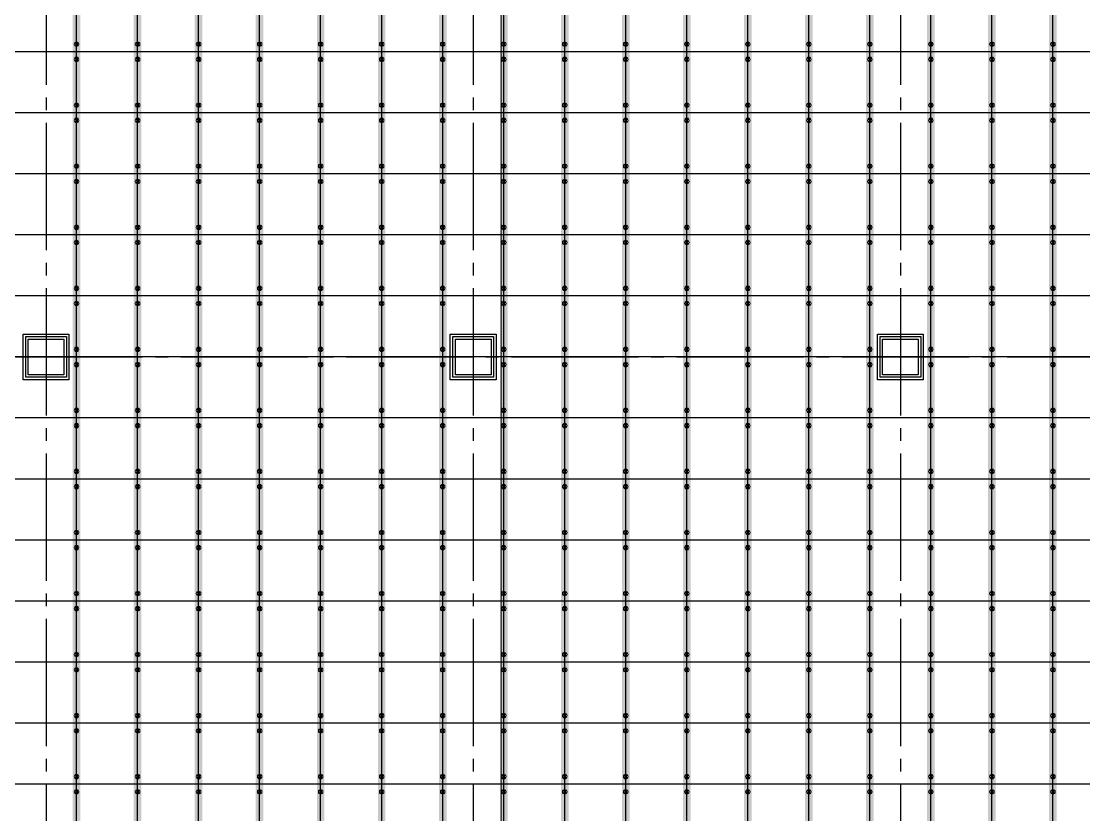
# Model space of a CAD drawing. Header units: millimetres. Extents: x -960 to 41501, y -1010 to 11880.
# Drawn here: x 10991 to 13081, y 2100 to 3660 of the extents above; entities that cross this region are included whole.
import ezdxf
from ezdxf.enums import TextEntityAlignment as Align

# ---------------------------------------------------------------- set-up
doc = ezdxf.new("R2010")
doc.units = ezdxf.units.MM
doc.header["$LTSCALE"] = 100
doc.linetypes.add('X-S-FAB-L10$0$COL-CEN-LIN', pattern=[3.25, 2.5, -0.25, 0.25, -0.25])
for name, color, linetype in [('0-XREF', 7, 'Continuous'), ('188K-SM-03-F10-ARCH-CEIL-Y2257103$0$K-CEIL-4.2', 6, 'Continuous'), ('188K-SM-03-F10-ARCH-CEIL-Y2257103$0$K-CEIL-4.2-AREA', 6, 'Continuous'), ('188K-SM-03-F10-ARCH-CEIL-Y2257103$0$K-鋼構', 111, 'Continuous'), ('188K-SM-03-F10-ARCH-PA-Y2257103$0$K-P1S-4.2-單抗', 53, 'Continuous'), ('X-S-FAB-L10$0$0-DIM-TXT', 8, 'Continuous'), ('X-S-FAB-L10$0$BLOCK', 8, 'Continuous'), ('X-S-FAB-L10$0$CCL', 8, 'X-S-FAB-L10$0$COL-CEN-LIN'), ('X-S-FAB-L10$0$COL-S', 8, 'Continuous'), ('X-S-FAB-L10$0$S-FNDN', 8, 'Continuous')]:
    doc.layers.add(name, color=color, linetype=linetype)
doc.layers.add('188K-SM-03-F10-ARCH-CEIL-Y2257103$0$K-吊點-標準', color=6, linetype='Continuous', lineweight=9)
doc.styles.add('X-S-FAB-L10$0$CHINA', font='simplex.shx', dxfattribs={"width": 0.75, "bigfont": 'chineset.shx'})
doc.styles.add('X-S-FAB-L10$0$Standard', font='', dxfattribs={"width": 0.8})
doc.styles.add('X-S-FAB-L10$0$TG_NOTE_TEXT', font='simplex.shx', dxfattribs={"width": 0.75, "bigfont": 'chineset.shx'})
doc.styles.get('X-S-FAB-L10$0$Standard').set_extended_font_data('Microsoft JhengHei')

# ---------------------------------------------------------------- blocks, each defined once
blk = doc.blocks.new('X-S-FAB-L10$0$FAB2-L05')
at = {"layer": 'X-S-FAB-L10$0$CCL'}
for p, q in [((-15120, 11005), (-15120, 0)), ((-14280, 11005), (-14280, 0)), ((-13440, 11005), (-13440, 0)), ((-26880, 3720), (1210, 3720))]:
    blk.add_line(p, q, dxfattribs=at)
at = {"layer": 'X-S-FAB-L10$0$COL-S'}
for points in [[(-15155, 3755), (-15085, 3755), (-15085, 3685), (-15155, 3685)], [(-14315, 3755), (-14245, 3755), (-14245, 3685), (-14315, 3685)], [(-13475, 3755), (-13405, 3755), (-13405, 3685), (-13475, 3685)]]:
    blk.add_lwpolyline(points, close=True, dxfattribs=at)
blk = doc.blocks.new('X-S-FAB-L10')
at = {"layer": 'X-S-FAB-L10$0$COL-S'}
for p, q in [((11005, 3035), (11075, 3035)), ((11005, 2965), (11005, 3035)), ((11075, 3035), (11075, 2965)), ((11845, 3035), (11915, 3035)), ((11845, 2965), (11845, 3035)), ((11915, 3035), (11915, 2965)), ((12685, 3035), (12755, 3035)), ((12685, 2965), (12685, 3035)), ((12755, 3035), (12755, 2965)), ((11075, 2965), (11005, 2965)), ((11915, 2965), (11845, 2965)), ((12755, 2965), (12685, 2965))]:
    blk.add_line(p, q, dxfattribs=at)
at = {"layer": 'X-S-FAB-L10$0$S-FNDN', "lineweight": 0, "flags": 128}
for points in [[(11935, 9055), (4350, 9055), (4350, 7470), (9330, 7470), (9330, -55), (11935, -55), (11935, 4530), (11070, 4530), (11070, 5003), (11935, 5003)], [(11070, 4530), (11935, 4530), (11935, -55), (12665, -55), (12665, -270), (15175, -270), (15175, -55), (15905, -55), (15905, 4530), (16672.5, 4530), (16672.5, 5003), (15905, 5003), (15905, 9055), (11935, 9055), (11935, 5003), (11070, 5003)]]:
    blk.add_lwpolyline(points, close=True, dxfattribs=at)
at = {"layer": 'X-S-FAB-L10$0$BLOCK'}
blk.add_blockref('X-S-FAB-L10$0$FAB2-L05', (26160, -720), dxfattribs=at)
at = {"style": 'X-S-FAB-L10$0$TG_NOTE_TEXT', "width": 0.5, "flags": 1}
for p in [(7463.3, 9020), (18268.3, 8649), (11197.8, 4800.2), (16485.8, 4800.2), (25420.3, 2635), (13360, 320, 0), (7463.3, -33.3)]:
    blk.add_attdef('WH', text='', height=20, dxfattribs=at).set_placement(p, align=Align.BOTTOM_LEFT)
at = {"width": 0.5}
for style, p in [('X-S-FAB-L10$0$TG_NOTE_TEXT', (7585, 9020)), ('X-S-FAB-L10$0$TG_NOTE_TEXT', (18390, 8649)), ('X-S-FAB-L10$0$TG_NOTE_TEXT', (11117.5, 4813.5)), ('X-S-FAB-L10$0$TG_NOTE_TEXT', (16607.5, 4813.5)), ('X-S-FAB-L10$0$TG_NOTE_TEXT', (25350, 2635)), ('X-S-FAB-L10$0$Standard', (13129.4, 325, 0)), ('X-S-FAB-L10$0$TG_NOTE_TEXT', (7585, -20))]:
    blk.add_attdef('DESC', text='', height=10, dxfattribs=dict(at, style=style)).set_placement(p, align=Align.BOTTOM_LEFT)
for tag, style, p in [('TYPE', 'X-S-FAB-L10$0$TG_NOTE_TEXT', (7619.3, 9020)), ('NO', 'X-S-FAB-L10$0$TG_NOTE_TEXT', (7650.1, 9020)), ('TYPE', 'X-S-FAB-L10$0$TG_NOTE_TEXT', (18424.2, 8649)), ('NO', 'X-S-FAB-L10$0$TG_NOTE_TEXT', (18455, 8649)), ('NO', 'X-S-FAB-L10$0$TG_NOTE_TEXT', (11088.6, 4813.5)), ('TYPE', 'X-S-FAB-L10$0$TG_NOTE_TEXT', (11151.8, 4813.5)), ('TYPE', 'X-S-FAB-L10$0$TG_NOTE_TEXT', (16641.8, 4813.5)), ('NO', 'X-S-FAB-L10$0$TG_NOTE_TEXT', (16672.6, 4813.5)), ('NO', 'X-S-FAB-L10$0$TG_NOTE_TEXT', (25313, 2635)), ('TYPE', 'X-S-FAB-L10$0$TG_NOTE_TEXT', (25350, 2635)), ('NO', 'X-S-FAB-L10$0$Standard', (13100, 320, 0)), ('TYPE', 'X-S-FAB-L10$0$Standard', (13129.4, 320, 0)), ('TYPE', 'X-S-FAB-L10$0$TG_NOTE_TEXT', (7619.3, -20)), ('NO', 'X-S-FAB-L10$0$TG_NOTE_TEXT', (7650.1, -20))]:
    blk.add_attdef(tag, text='', height=10, dxfattribs=dict(at, style=style)).set_placement(p, align=Align.BOTTOM_RIGHT)
at = {"style": 'X-S-FAB-L10$0$TG_NOTE_TEXT', "width": 0.5, "flags": 1}
for rotation, p in [(180, (43, 7480)), (180, (943, 7480)), (90, (24310, 3717.8)), (270, (17080, 1711.7))]:
    blk.add_attdef('WH', text='', height=20, rotation=rotation, dxfattribs=at).set_placement(p, align=Align.BOTTOM_LEFT)
at = {"width": 0.5}
for rotation, style, p in [(180, 'X-S-FAB-L10$0$Standard', (317.6, 7480)), (180, 'X-S-FAB-L10$0$Standard', (1217.6, 7480)), (90, 'X-S-FAB-L10$0$TG_NOTE_TEXT', (24310, 3647.5)), (270, 'X-S-FAB-L10$0$TG_NOTE_TEXT', (17080, 1605))]:
    blk.add_attdef('DESC', text='', height=10, rotation=rotation, dxfattribs=dict(at, style=style)).set_placement(p, align=Align.BOTTOM_LEFT)
for tag, rotation, style, p in [('TYPE', 180, 'X-S-FAB-L10$0$Standard', (317.6, 7480)), ('NO', 180, 'X-S-FAB-L10$0$Standard', (347, 7480)), ('TYPE', 180, 'X-S-FAB-L10$0$Standard', (1217.6, 7480)), ('NO', 180, 'X-S-FAB-L10$0$Standard', (1247, 7480)), ('TYPE', 90, 'X-S-FAB-L10$0$TG_NOTE_TEXT', (24310, 3647.5)), ('NO', 90, 'X-S-FAB-L10$0$TG_NOTE_TEXT', (24310, 3610.5)), ('TYPE', 270, 'X-S-FAB-L10$0$TG_NOTE_TEXT', (17080, 1605)), ('NO', 270, 'X-S-FAB-L10$0$TG_NOTE_TEXT', (17080, 1573))]:
    blk.add_attdef(tag, text='', height=10, rotation=rotation, dxfattribs=dict(at, style=style)).set_placement(p, align=Align.BOTTOM_RIGHT)
at = {"layer": 'X-S-FAB-L10$0$0-DIM-TXT', "style": 'X-S-FAB-L10$0$CHINA', "width": 0.75}
for p in [(667.4, 7855.1, -2689.4), (22627.4, 6728.8), (25644.7, 6728.8), (24778.8, 5569.1), (1118.3, 4980), (417.8, 4594.6), (23874.8, 4355), (22927.4, 4330.1), (23749.9, 3901.4), (417.8, 3765.2), (1118.3, 3730), (417.8, 3115.8), (536.9, 2227.8), (16909, 1782.7), (888.4, 880.5), (16977.4, 750), (18878.8, 750), (25641.2, 553.2), (21364, 526.9)]:
    blk.add_attdef('HIG', text='', height=80, dxfattribs=at).set_placement(p, align=Align.MIDDLE_LEFT)
blk = doc.blocks.new('188K-SM-03-F10-ARCH-CEIL-Y2257103$0$A$C2CA95053')
h = blk.add_hatch(color=256)
edge = h.paths.add_edge_path()
edge.add_arc((0, 0), 0.5, 0, 360)
for p, q in [((3.2, 3.2), (-3.2, -3.2)), ((3.2, -3.2), (-3.2, 3.2))]:
    blk.add_line(p, q)
blk.add_lwpolyline([(-1.6, 2.5), (-1.6, -2.5), (1.6, -2.5), (1.6, 2.5)], close=True)
for radius in [4.5, 0.5]:
    blk.add_circle((0, 0), radius)
blk = doc.blocks.new('188K-SM-03-F10-ARCH-CEIL-Y2257103$0$天花板吊點-附調整片 - 3_8_螺桿吊架 100 mm 高調整片-V1-1FL')
blk.add_blockref('188K-SM-03-F10-ARCH-CEIL-Y2257103$0$A$C2CA95053', (0, 0))
blk = doc.blocks.new('188K-SM-03-F10-ARCH-CEIL-Y2257103')
at = {"layer": '188K-SM-03-F10-ARCH-CEIL-Y2257103$0$K-CEIL-4.2'}
for p, q in [((11820, 312.7), (11820, 8632.2)), ((11940, 312.7), (11940, 8632.2)), ((12060, 312.7), (12060, 8632.2)), ((12180, 312.7), (12180, 8632.2)), ((12300, 312.7), (12300, 8632.2)), ((12420, 312.7), (12420, 8632.2)), ((12540, 312.7), (12540, 8632.2)), ((12660, 312.7), (12660, 8632.2)), ((12780, 312.7), (12780, 8632.2)), ((12900, 312.7), (12900, 8632.2)), ((13020, 312.7), (13020, 8632.2)), ((11100, 312.7), (11100, 4517.5)), ((11220, 312.7), (11220, 4517.5)), ((11340, 312.7), (11340, 4517.5)), ((11460, 312.7), (11460, 4517.5)), ((11580, 312.7), (11580, 4517.5)), ((11700, 312.7), (11700, 4517.5)), ((23467.3, 3600), (1847.7, 3600)), ((24297.2, 3480), (1850, 3480)), ((24297.2, 3360), (1847.7, 3360)), ((24297.2, 3240), (1847.7, 3240)), ((24297.2, 3120), (1847.7, 3120)), ((24297.2, 3000), (1847.7, 3000)), ((24297.2, 2880), (1847.7, 2880)), ((24297.2, 2760), (1847.7, 2760)), ((24297.2, 2640), (1847.7, 2640)), ((24297.2, 2520), (1847.7, 2520)), ((24297.2, 2400), (1847.7, 2400)), ((24297.2, 2280), (6382.5, 2280)), ((24297.2, 2160), (6382.5, 2160))]:
    blk.add_line(p, q, dxfattribs=at)
at = {"layer": '188K-SM-03-F10-ARCH-CEIL-Y2257103$0$K-CEIL-4.2-AREA'}
for points in [[(11005, 3035), (11075, 3035), (11075, 2965), (11005, 2965)], [(11845, 3035), (11915, 3035), (11915, 2965), (11845, 2965)], [(12685, 3035), (12755, 3035), (12755, 2965), (12685, 2965)]]:
    blk.add_lwpolyline(points, close=True, dxfattribs=at)
at = {"layer": '188K-SM-03-F10-ARCH-CEIL-Y2257103$0$K-鋼構', "const_width": 15, "elevation": 0}
for points in [[(12420, 9007.5), (12420, 230)], [(12540, 9007.5), (12540, 230)], [(12660, 9007.5), (12660, 230)], [(11820, 8769.9), (11820, 230)], [(11940, 8769.9), (11940, 230)], [(12060, 8769.9), (12060, 230)], [(12180, 8769.9), (12180, 230)], [(12300, 8769.9), (12300, 230)], [(12780, 8769.9), (12780, 230)], [(12900, 8769.9), (12900, 230)], [(13020, 8769.9), (13020, 310)], [(11100, 4517.5), (11100, 230)], [(11220, 4517.5), (11220, 230)], [(11340, 4517.5), (11340, 230)], [(11460, 4517.5), (11460, 230)], [(11580, 4517.5), (11580, 230)], [(11700, 4517.5), (11700, 230)]]:
    blk.add_lwpolyline(points, dxfattribs=at)
at = {"layer": '188K-SM-03-F10-ARCH-CEIL-Y2257103$0$K-吊點-標準', "color": 170, "lineweight": 18, "rotation": 179.9999999999997}
for p in [(11100, 3615), (11220, 3615), (11340, 3615), (11460, 3615), (11580, 3615), (11700, 3615), (11820, 3615), (11940, 3615), (12060, 3615), (12180, 3615), (12300, 3615), (12420, 3615), (12540, 3615), (12660, 3615), (12780, 3615), (12900, 3615), (13020, 3615), (11100, 3585), (11220, 3585), (11340, 3585), (11460, 3585), (11580, 3585), (11700, 3585), (11820, 3585), (11940, 3585), (12060, 3585), (12180, 3585), (12300, 3585), (12420, 3585), (12540, 3585), (12660, 3585), (12780, 3585), (12900, 3585), (13020, 3585), (11100, 3495), (11220, 3495), (11340, 3495), (11460, 3495), (11580, 3495), (11700, 3495), (11820, 3495), (11940, 3495), (12060, 3495), (12180, 3495), (12300, 3495), (12420, 3495), (12540, 3495), (12660, 3495), (12780, 3495), (12900, 3495), (13020, 3495), (11100, 3465), (11220, 3465), (11340, 3465), (11460, 3465), (11580, 3465), (11700, 3465), (11820, 3465), (11940, 3465), (12060, 3465), (12180, 3465), (12300, 3465), (12420, 3465), (12540, 3465), (12660, 3465), (12780, 3465), (12900, 3465), (13020, 3465), (11100, 3375), (11220, 3375), (11340, 3375), (11460, 3375), (11580, 3375), (11700, 3375), (11820, 3375), (11940, 3375), (12060, 3375), (12180, 3375), (12300, 3375), (12420, 3375), (12540, 3375), (12660, 3375), (12780, 3375), (12900, 3375), (13020, 3375), (11100, 3345), (11220, 3345), (11340, 3345), (11460, 3345), (11580, 3345), (11700, 3345), (11820, 3345), (11940, 3345), (12060, 3345), (12180, 3345), (12300, 3345), (12420, 3345), (12540, 3345), (12660, 3345), (12780, 3345), (12900, 3345), (13020, 3345), (11100, 3255), (11220, 3255), (11340, 3255), (11460, 3255), (11580, 3255), (11700, 3255), (11820, 3255), (11940, 3255), (12060, 3255), (12180, 3255), (12300, 3255), (12420, 3255), (12540, 3255), (12660, 3255), (12780, 3255), (12900, 3255), (13020, 3255), (11100, 3225), (11220, 3225), (11340, 3225), (11460, 3225), (11580, 3225), (11700, 3225), (11820, 3225), (11940, 3225), (12060, 3225), (12180, 3225), (12300, 3225), (12420, 3225), (12540, 3225), (12660, 3225), (12780, 3225), (12900, 3225), (13020, 3225), (11100, 3135), (11220, 3135), (11340, 3135), (11460, 3135), (11580, 3135), (11700, 3135), (11820, 3135), (11940, 3135), (12060, 3135), (12180, 3135), (12300, 3135), (12420, 3135), (12540, 3135), (12660, 3135), (12780, 3135), (12900, 3135), (13020, 3135), (11100, 3105), (11220, 3105), (11340, 3105), (11460, 3105), (11580, 3105), (11700, 3105), (11820, 3105), (11940, 3105), (12060, 3105), (12180, 3105), (12300, 3105), (12420, 3105), (12540, 3105), (12660, 3105), (12780, 3105), (12900, 3105), (13020, 3105), (11100, 3015), (11220, 3015), (11340, 3015), (11460, 3015), (11580, 3015), (11700, 3015), (11820, 3015), (11940, 3015), (12060, 3015), (12180, 3015), (12300, 3015), (12420, 3015), (12540, 3015), (12660, 3015), (12780, 3015), (12900, 3015), (13020, 3015), (11100, 2985), (11220, 2985), (11340, 2985), (11460, 2985), (11580, 2985), (11700, 2985), (11820, 2985), (11940, 2985), (12060, 2985), (12180, 2985), (12300, 2985), (12420, 2985), (12540, 2985), (12660, 2985), (12780, 2985), (12900, 2985), (13020, 2985), (11100, 2895), (11220, 2895), (11340, 2895), (11460, 2895), (11580, 2895), (11700, 2895), (11820, 2895), (11940, 2895), (12060, 2895), (12180, 2895), (12300, 2895), (12420, 2895), (12540, 2895), (12660, 2895), (12780, 2895), (12900, 2895), (13020, 2895), (11100, 2865), (11220, 2865), (11340, 2865), (11460, 2865), (11580, 2865), (11700, 2865), (11820, 2865), (11940, 2865), (12060, 2865), (12180, 2865), (12300, 2865), (12420, 2865), (12540, 2865), (12660, 2865), (12780, 2865), (12900, 2865), (13020, 2865), (11100, 2775), (11220, 2775), (11340, 2775), (11460, 2775), (11580, 2775), (11700, 2775), (11820, 2775), (11940, 2775), (12060, 2775), (12180, 2775), (12300, 2775), (12420, 2775), (12540, 2775), (12660, 2775), (12780, 2775), (12900, 2775), (13020, 2775), (11100, 2745), (11220, 2745), (11340, 2745), (11460, 2745), (11580, 2745), (11700, 2745), (11820, 2745), (11940, 2745), (12060, 2745), (12180, 2745), (12300, 2745), (12420, 2745), (12540, 2745), (12660, 2745), (12780, 2745), (12900, 2745), (13020, 2745), (11100, 2655), (11220, 2655), (11340, 2655), (11460, 2655), (11580, 2655), (11700, 2655), (11820, 2655), (11940, 2655), (12060, 2655), (12180, 2655), (12300, 2655), (12420, 2655), (12540, 2655), (12660, 2655), (12780, 2655), (12900, 2655), (13020, 2655), (11100, 2625), (11220, 2625), (11340, 2625), (11460, 2625), (11580, 2625), (11700, 2625), (11820, 2625), (11940, 2625), (12060, 2625), (12180, 2625), (12300, 2625), (12420, 2625), (12540, 2625), (12660, 2625), (12780, 2625), (12900, 2625), (13020, 2625), (11100, 2535), (11220, 2535), (11340, 2535), (11460, 2535), (11580, 2535), (11700, 2535), (11820, 2535), (11940, 2535), (12060, 2535), (12180, 2535), (12300, 2535), (12420, 2535), (12540, 2535), (12660, 2535), (12780, 2535), (12900, 2535), (13020, 2535), (11100, 2505), (11220, 2505), (11340, 2505), (11460, 2505), (11580, 2505), (11700, 2505), (11820, 2505), (11940, 2505), (12060, 2505), (12180, 2505), (12300, 2505), (12420, 2505), (12540, 2505), (12660, 2505), (12780, 2505), (12900, 2505), (13020, 2505), (11100, 2415), (11220, 2415), (11340, 2415), (11460, 2415), (11580, 2415), (11700, 2415), (11820, 2415), (11940, 2415), (12060, 2415), (12180, 2415), (12300, 2415), (12420, 2415), (12540, 2415), (12660, 2415), (12780, 2415), (12900, 2415), (13020, 2415), (11100, 2385), (11220, 2385), (11340, 2385), (11460, 2385), (11580, 2385), (11700, 2385), (11820, 2385), (11940, 2385), (12060, 2385), (12180, 2385), (12300, 2385), (12420, 2385), (12540, 2385), (12660, 2385), (12780, 2385), (12900, 2385), (13020, 2385), (11100, 2295), (11220, 2295), (11340, 2295), (11460, 2295), (11580, 2295), (11700, 2295), (11820, 2295), (11940, 2295), (12060, 2295), (12180, 2295), (12300, 2295), (12420, 2295), (12540, 2295), (12660, 2295), (12780, 2295), (12900, 2295), (13020, 2295), (11100, 2265), (11220, 2265), (11340, 2265), (11460, 2265), (11580, 2265), (11700, 2265), (11820, 2265), (11940, 2265), (12060, 2265), (12180, 2265), (12300, 2265), (12420, 2265), (12540, 2265), (12660, 2265), (12780, 2265), (12900, 2265), (13020, 2265), (11100, 2175), (11220, 2175), (11340, 2175), (11460, 2175), (11580, 2175), (11700, 2175), (11820, 2175), (11940, 2175), (12060, 2175), (12180, 2175), (12300, 2175), (12420, 2175), (12540, 2175), (12660, 2175), (12780, 2175), (12900, 2175), (13020, 2175), (11100, 2145), (11220, 2145), (11340, 2145), (11460, 2145), (11580, 2145), (11700, 2145), (11820, 2145), (11940, 2145), (12060, 2145), (12180, 2145), (12300, 2145), (12420, 2145), (12540, 2145), (12660, 2145), (12780, 2145), (12900, 2145), (13020, 2145)]:
    blk.add_blockref('188K-SM-03-F10-ARCH-CEIL-Y2257103$0$天花板吊點-附調整片 - 3_8_螺桿吊架 100 mm 高調整片-V1-1FL', p, dxfattribs=at)
blk = doc.blocks.new('188K-SM-03-F10-ARCH-PA-Y2257103')
at = {"layer": '188K-SM-03-F10-ARCH-PA-Y2257103$0$K-P1S-4.2-單抗'}
for points in [[(10995, 3045), (11085, 3045), (11085, 2955), (10995, 2955)], [(11000, 3040), (11080, 3040), (11080, 2960), (11000, 2960)], [(11835, 3045), (11925, 3045), (11925, 2955), (11835, 2955)], [(11840, 3040), (11920, 3040), (11920, 2960), (11840, 2960)], [(12675, 3045), (12765, 3045), (12765, 2955), (12675, 2955)], [(12680, 3040), (12760, 3040), (12760, 2960), (12680, 2960)]]:
    blk.add_lwpolyline(points, close=True, dxfattribs=at)

msp = doc.modelspace()

# ---------------------------------------------------------------- block references
at = {"layer": '0-XREF'}
for name in ['X-S-FAB-L10', '188K-SM-03-F10-ARCH-PA-Y2257103', '188K-SM-03-F10-ARCH-CEIL-Y2257103']:
    msp.add_blockref(name, (0, 0), dxfattribs=at)

doc.saveas('drawing.dxf')
